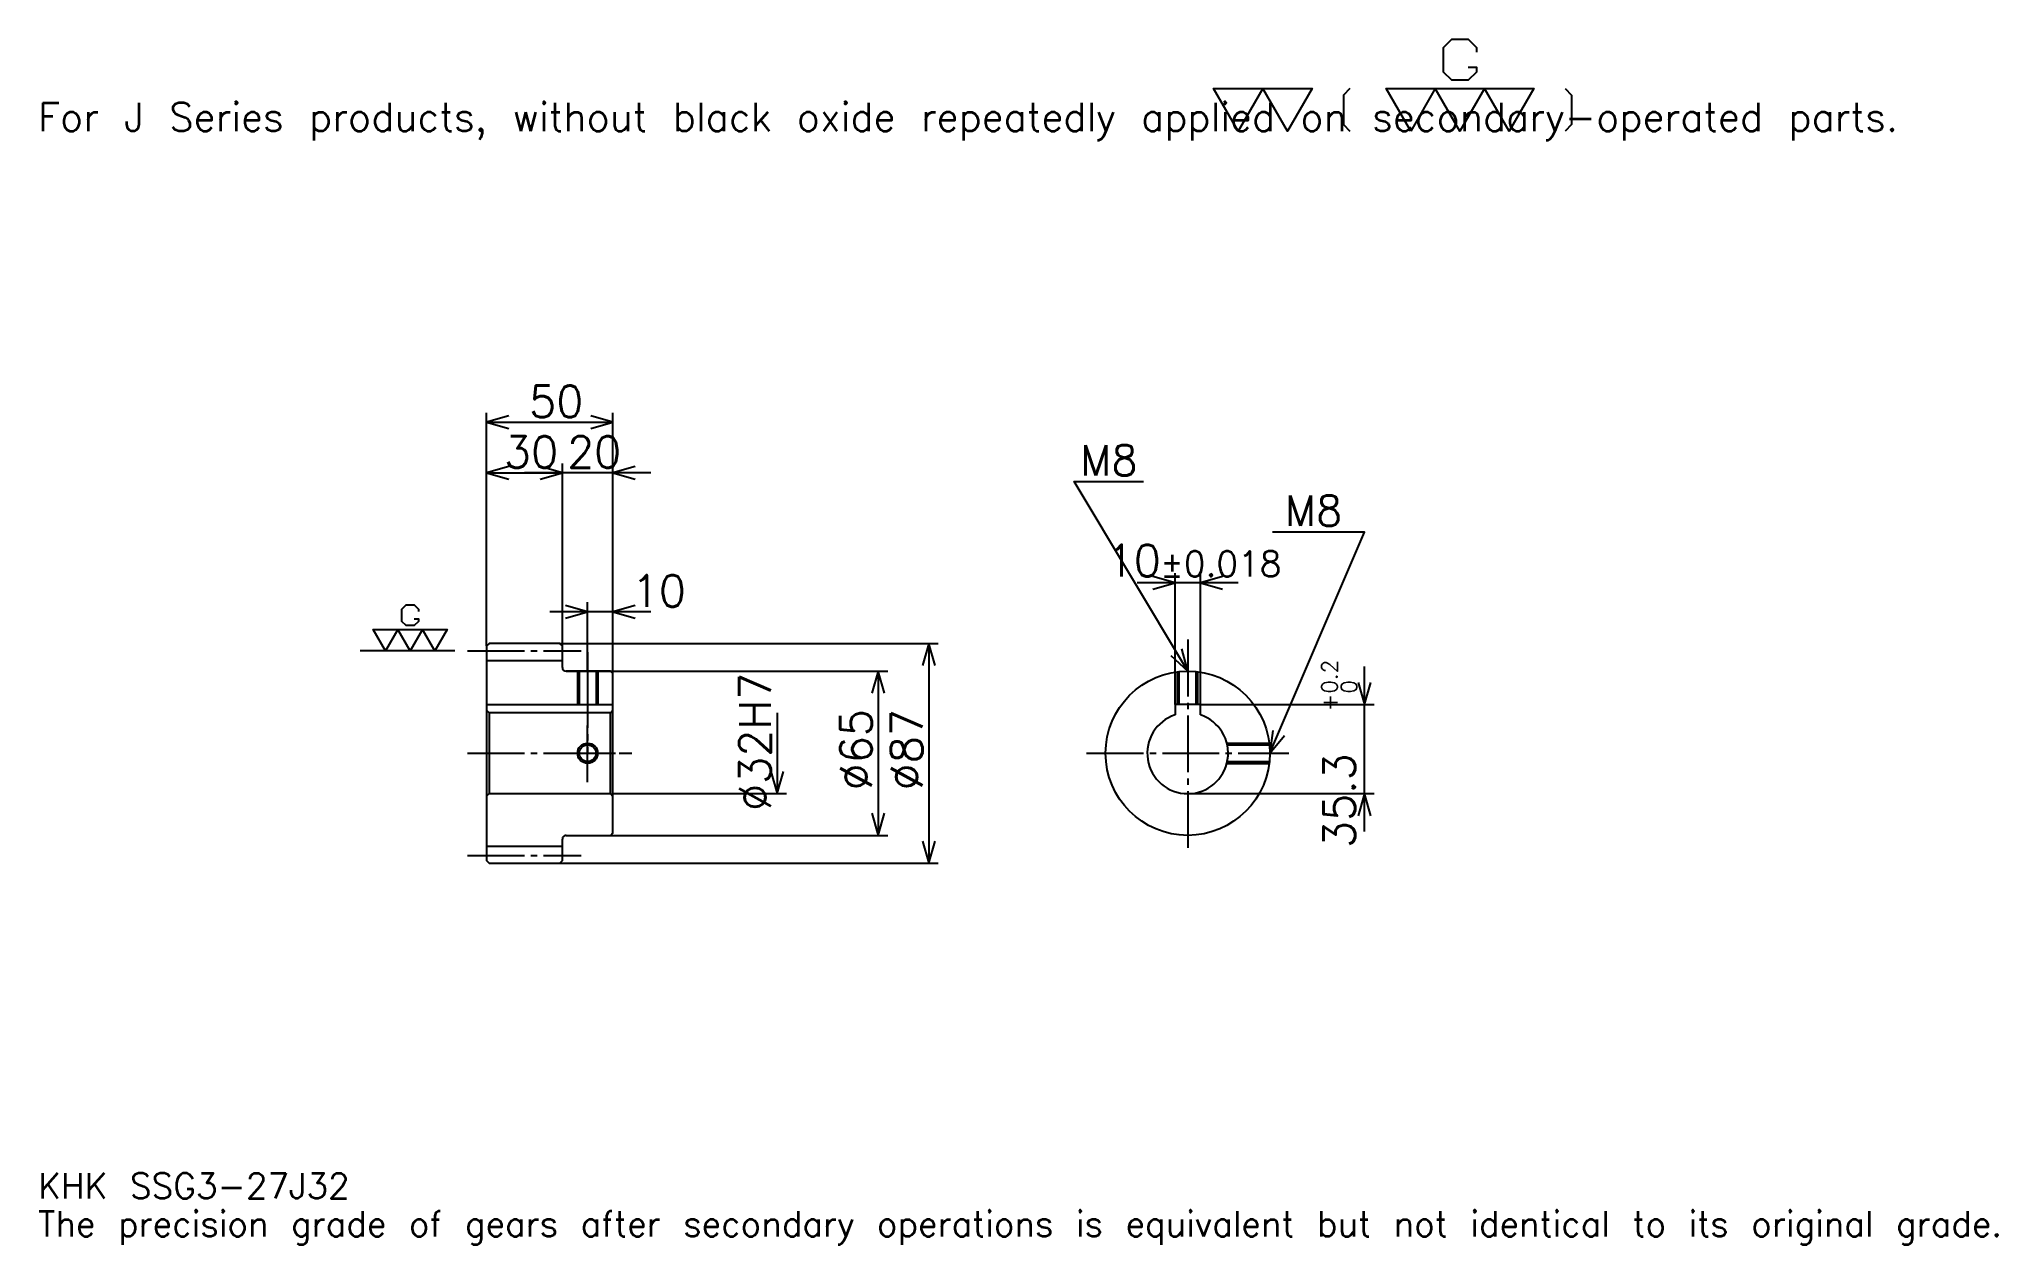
# Model space of a CAD drawing. Extents: x 25 to 801, y 9 to 486.
import ezdxf

# ---------------------------------------------------------------- set-up
doc = ezdxf.new("R2010")
doc.units = 0
doc.linetypes.add('DASHDOT', pattern=[30, 22.5, -2.5, 2.5, -2.5])
doc.layers.get('0').update_dxf_attribs({"linetype": 'CONTINUOUS'})
doc.layers.add('DASHDOT', color=6, linetype='DASHDOT')
doc.styles.add('KANJI', font='TXT', dxfattribs={"bigfont": 'BIGFONT'})

msp = doc.modelspace()

# ---------------------------------------------------------------- linework, layer by layer
at = {"color": 5}
for p, q in [((202.5, 247.25), (202.5, 338.5)), ((202.5, 334.75), (252.5, 334.75)), ((252.5, 247.25), (252.5, 338.5)), ((232.5, 247.25), (232.5, 318.5)), ((202.5, 314.75), (232.5, 314.75)), ((267.5, 314.75), (217.5, 314.75)), ((475, 223.050003), (475, 275)), ((485, 223.050003), (485, 275)), ((500, 271.25), (460, 271.25)), ((267.5, 259.75), (227.5, 259.75)), ((242.5, 247.25), (242.5, 263.5)), ((202.5, 246.25), (202.5, 247.25)), ((231.5, 247.25), (252.5, 247.25)), ((232.5, 246.25), (232.5, 247.25)), ((242.5, 236.25), (242.5, 247.25)), ((242.5, 236.25), (242.5, 247.25)), ((252.5, 247.25), (381.25, 247.25)), ((252.5, 235.25), (252.5, 247.25)), ((377.5, 247.25), (377.5, 160.25)), ((234, 236.25), (252.5, 236.25)), ((252.5, 236.25), (361.25, 236.25)), ((357.5, 236.25), (357.5, 171.25)), ((550, 172.75), (550, 238.050003)), ((317.5, 219.75), (317.5, 187.75)), ((485, 223.050003), (553.75, 223.050003)), ((252.5, 187.75), (321.25, 187.75)), ((480, 187.75), (553.75, 187.75)), ((234, 171.25), (252.5, 171.25)), ((252.5, 171.25), (361.25, 171.25)), ((231.5, 160.25), (252.5, 160.25)), ((252.5, 160.25), (381.25, 160.25))]:
    msp.add_line(p, q, dxfattribs=at)
at = {"color": 7}
msp.add_line((190, 244.25), (152.5, 244.25), dxfattribs=at)
at = {"color": 4}
for p, q in [((202.5, 240.5), (232.5, 240.5)), ((202.5, 223.050003), (252.5, 223.050003)), ((203.5, 219.75), (203.5, 187.75)), ((251.5, 219.75), (252.5, 220.75)), ((251.5, 187.75), (252.5, 186.75)), ((202.5, 167), (232.5, 167))]:
    msp.add_line(p, q, dxfattribs=at)
at = {"color": 7}
for points in [[(591, 475.350006), (594.25, 475.350006), (594.25, 473.399994), (591, 470.149994), (584.5, 470.149994), (581.25, 473.399994), (581.25, 483.149994), (584.5, 486.399994), (591, 486.399994), (594.25, 483.149994), (594.25, 481.200012)], [(500, 450), (490.25, 466.899994), (529.25, 466.899994), (519.5, 450), (509.75, 466.899994), (500, 450)], [(544.200012, 466.899994), (541.599976, 464.299988), (541.599976, 452.600006), (544.200012, 450)], [(568.25, 450), (558.5, 466.899994), (617, 466.899994), (607.25, 450), (597.5, 466.899994), (587.75, 450), (578, 466.899994), (568.25, 450)], [(629.349976, 466.899994), (631.950012, 464.299988), (631.950012, 452.600006), (629.349976, 450)], [(173.875, 256.924988), (175.5, 256.924988), (175.5, 255.949997), (173.875, 254.324997), (170.625, 254.324997), (169, 255.949997), (169, 260.825012), (170.625, 262.450012), (173.875, 262.450012), (175.5, 260.825012), (175.5, 259.850006)], [(162.5, 244.25), (157.625, 252.699997), (186.875, 252.699997), (182, 244.25), (177.125, 252.699997), (172.25, 244.25), (167.375, 252.699997), (162.5, 244.25)]]:
    msp.add_lwpolyline(points, dxfattribs=at)
at = {"color": 5}
for points in [[(211.25, 337.25), (202.5, 334.75), (211.25, 332.25)], [(243.75, 332.25), (252.5, 334.75), (243.75, 337.25)], [(211.25, 317.25), (202.5, 314.75), (211.25, 312.25)], [(223.75, 312.25), (232.5, 314.75), (223.75, 317.25)], [(223.75, 312.25), (232.5, 314.75), (223.75, 317.25)], [(261.25, 317.25), (252.5, 314.75), (261.25, 312.25)], [(480, 236.25), (435, 311.25), (462.5, 311.25)], [(512.5, 203.75), (550, 291.25), (513.5, 291.25)], [(466.25, 268.75), (475, 271.25), (466.25, 273.75)], [(493.75, 273.75), (485, 271.25), (493.75, 268.75)], [(233.75, 257.25), (242.5, 259.75), (233.75, 262.25)], [(261.25, 262.25), (252.5, 259.75), (261.25, 257.25)], [(380, 238.5), (377.5, 247.25), (375, 238.5)], [(473.354431, 242.466827), (480, 236.25), (477.641907, 245.039307)], [(360, 227.5), (357.5, 236.25), (355, 227.5)], [(547.5, 231.800003), (550, 223.050003), (552.5, 231.800003)], [(513.648926, 212.777313), (512.5, 203.75), (518.244629, 210.807724)], [(315, 196.5), (317.5, 187.75), (320, 196.5)], [(552.5, 179), (550, 187.75), (547.5, 179)], [(355, 180), (357.5, 171.25), (360, 180)], [(375, 169), (377.5, 160.25), (380, 169)]]:
    msp.add_lwpolyline(points, dxfattribs=at)
at = {"color": 4}
for points in [[(232.5, 237.75), (232.5, 246.25), (231.5, 247.25), (203.5, 247.25), (202.5, 246.25), (202.5, 186.75)], [(234, 171.25), (251.5, 171.25), (252.5, 172.25), (252.5, 235.25), (251.5, 236.25), (234, 236.25)], [(238.5, 236.25), (238.5, 223.050003)], [(239.175003, 236.25), (239.175003, 223.050003)], [(245.824997, 236.25), (245.824997, 223.050003)], [(246.5, 236.25), (246.5, 223.050003)], [(476, 223.050003), (476, 236.002899)], [(476.674988, 223.050003), (476.674988, 236.079468)], [(483.325012, 223.050003), (483.325012, 236.079468)], [(484, 223.050003), (484, 236.002899)], [(202.5, 186.75), (203.5, 187.75), (251.5, 187.75), (251.5, 219.75), (203.5, 219.75), (202.5, 220.75)], [(485, 218.948685), (485, 223.050003), (475, 223.050003), (475, 218.948685)], [(495.491943, 207.75), (512.25293, 207.75)], [(495.650696, 207.074997), (512.329468, 207.074997)], [(495.491943, 199.75), (512.25293, 199.75)], [(495.650696, 200.425003), (512.329468, 200.425003)], [(202.5, 186.75), (202.5, 161.25), (203.5, 160.25), (231.5, 160.25), (232.5, 161.25), (232.5, 169.75)]]:
    msp.add_lwpolyline(points, dxfattribs=at)
for centre, radius in [((480, 203.75), 32.5), ((242.5, 203.75), 3.325)]:
    msp.add_circle(centre, radius, dxfattribs=at)
at = {"color": 7}
msp.add_circle((242.5, 203.75), 4, dxfattribs=at)
at = {"color": 4}
for centre, radius, start, end in [((234, 237.75), 1.5, 180, 270), ((480, 203.75), 16, 108.209957329, 71.790042671), ((234, 169.75), 1.5, 90, 180)]:
    msp.add_arc(centre, radius, start, end, dxfattribs=at)
at = {"layer": 'DASHDOT', "color": 7}
for p, q in [((480, 248.75), (480, 163.75)), ((195, 244.25), (240, 244.25)), ((242.5, 236.25), (242.5, 203.75)), ((195, 203.75), (260, 203.75)), ((440, 203.75), (520, 203.75)), ((195, 163.25), (240, 163.25))]:
    msp.add_line(p, q, dxfattribs=at)
for points in [[(242.5, 243.75), (242.5, 215.550003)], [(242.5, 192.25), (242.5, 215.25)], [(231, 203.75), (254, 203.75)]]:
    msp.add_lwpolyline(points, dxfattribs=at)

# ---------------------------------------------------------------- texts
at = {"color": 7, "style": 'KANJI'}
for s, height, p in [('For J Series products, without black oxide repeatedly applied on secondary-operated parts.', 11.25, (25, 450)), ('50', 12.5, (219.375, 336.75)), ('30', 12.5, (209.375, 316.75)), ('20', 12.5, (234.375, 316.75)), ('M8', 12, (437.5, 313.75)), ('M8', 12, (518.5, 293.75)), ('10', 12.5, (447.94751, 273.75)), ('%%p0.018', 10, (469.070984, 273.75)), ('10', 12.5, (260, 261.75)), ('KHK SSG3-27J32', 10, (25, 27.5)), ('The precision grade of gears after secondary operations is equivalent but not identical to its original grade.', 10, (25, 12.5))]:
    msp.add_text(s, height=height, dxfattribs=at).set_placement(p)
for s, height, p in [('%%c32H7', 12.5, (315, 180.9375)), ('0.2', 6.25, (539.25, 227.332962)), ('+', 6.25, (539.25, 220.332962)), ('0', 6.25, (547, 227.332962)), ('%%c65', 12.5, (355, 189.0625)), ('%%c87', 12.5, (375, 189.0625)), ('35.3', 12.5, (546.25, 166.228027))]:
    msp.add_text(s, height=height, rotation=90, dxfattribs=at).set_placement(p)

doc.saveas('drawing.dxf')
